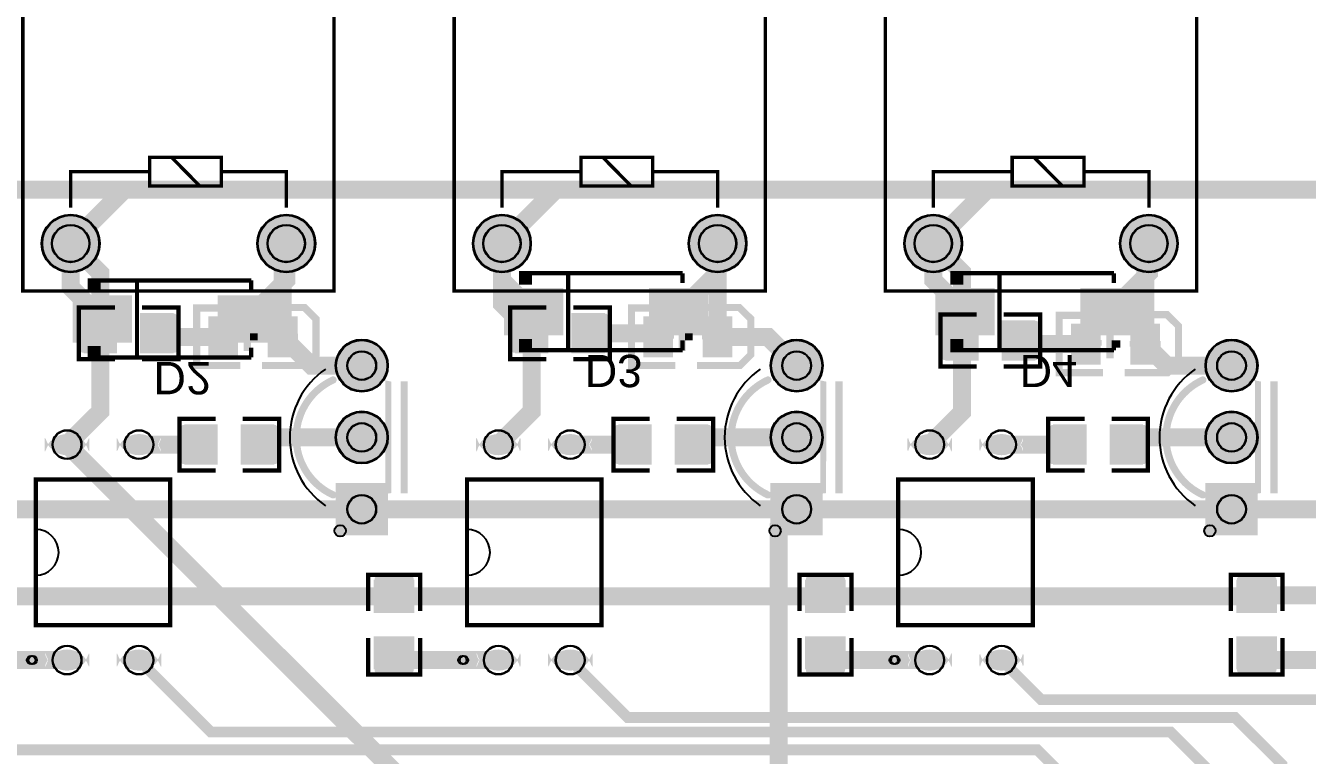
# Model space of a CAD drawing. Extents: x 165 to 5832, y -705 to 3005.
# Drawn here: x 1187 to 2970, y 937 to 1953 of the extents above; entities that cross this region are included whole.
import ezdxf

# ---------------------------------------------------------------- set-up
doc = ezdxf.new("R2010")
doc.units = 9
for name, color, linetype, true_color in [('BottomLayer', 7, 'Continuous', 0x0000ff), ('BottomPasteMaskLayer', 7, 'Continuous', 0x800000), ('BottomSilkLayer', 7, 'Continuous', 0x66cc33), ('BottomSolderMaskLayer', 7, 'Continuous', 0xaa00ff), ('Document', 7, 'Continuous', 0xffffff), ('Multi-Layer', 7, 'Continuous', 0xc0c0c0), ('TopLayer', 7, 'Continuous', 0xff0000), ('TopPasteMaskLayer', 7, 'Continuous', 0x808080), ('TopSilkLayer', 7, 'Continuous', 0xffcc00), ('TopSolderMaskLayer', 7, 'Continuous', 0x800080)]:
    doc.layers.add(name, color=color, linetype=linetype, true_color=true_color)
doc.styles.get("Standard").update_dxf_attribs({"font": 'arial.ttf'})

msp = doc.modelspace()

# ---------------------------------------------------------------- hatches: boundary and pattern name
at = {"layer": 'BottomLayer'}
for points in [[(1253.7, 1513.1), (1253.7, 1576.9), (1334.3, 1576.9), (1334.3, 1513.1)], [(1536.3, 1513.1), (1536.3, 1576.9), (1455.7, 1576.9), (1455.7, 1513.1)], [(1853.7, 1523.1), (1853.7, 1586.9), (1934.3, 1586.9), (1934.3, 1523.1)], [(2136.3, 1523.1), (2136.3, 1586.9), (2055.7, 1586.9), (2055.7, 1523.1)], [(2453.7, 1523.1), (2453.7, 1586.9), (2534.3, 1586.9), (2534.3, 1523.1)], [(2736.3, 1523.1), (2736.3, 1586.9), (2655.7, 1586.9), (2655.7, 1523.1)]]:
    msp.add_hatch(color=256, dxfattribs=at).paths.add_polyline_path(points)
at = {"layer": 'BottomPasteMaskLayer'}
for points in [[(1253.7, 1513.1), (1253.7, 1576.9), (1334.3, 1576.9), (1334.3, 1513.1)], [(1536.3, 1513.1), (1536.3, 1576.9), (1455.7, 1576.9), (1455.7, 1513.1)], [(1853.7, 1523.1), (1853.7, 1586.9), (1934.3, 1586.9), (1934.3, 1523.1)], [(2136.3, 1523.1), (2136.3, 1586.9), (2055.7, 1586.9), (2055.7, 1523.1)], [(2453.7, 1523.1), (2453.7, 1586.9), (2534.3, 1586.9), (2534.3, 1523.1)], [(2736.3, 1523.1), (2736.3, 1586.9), (2655.7, 1586.9), (2655.7, 1523.1)]]:
    msp.add_hatch(color=256, dxfattribs=at).paths.add_polyline_path(points)
at = {"layer": 'BottomSilkLayer'}
for points in [[(1891.7, 1611.7), (1891.7, 1592.9), (1873.7, 1592.9), (1873.7, 1611.7)], [(2491.7, 1611.7), (2491.7, 1592.9), (2473.7, 1592.9), (2473.7, 1611.7)], [(1291.7, 1601.7), (1291.7, 1582.9), (1273.7, 1582.9), (1273.7, 1601.7)], [(1891.7, 1498.3), (1891.7, 1517.1), (1873.7, 1517.1), (1873.7, 1498.3)], [(2491.7, 1498.3), (2491.7, 1517.1), (2473.7, 1517.1), (2473.7, 1498.3)], [(1291.7, 1488.3), (1291.7, 1507.1), (1273.7, 1507.1), (1273.7, 1488.3)]]:
    msp.add_hatch(color=256, dxfattribs=at).paths.add_polyline_path(points)
at = {"layer": 'BottomSolderMaskLayer'}
for points in [[(1209.6, 1650, 1), (1290.4, 1650, 1)], [(1509.6, 1650, 1), (1590.4, 1650, 1)], [(1809.6, 1650, 1), (1890.4, 1650, 1)], [(2109.6, 1650, 1), (2190.4, 1650, 1)], [(2409.6, 1650, 1), (2490.4, 1650, 1)], [(2709.6, 1650, 1), (2790.4, 1650, 1)], [(1852.7, 1522.1), (1852.7, 1587.9), (1935.3, 1587.9), (1935.3, 1522.1)], [(2137.3, 1522.1), (2137.3, 1587.9), (2054.7, 1587.9), (2054.7, 1522.1)], [(2452.7, 1522.1), (2452.7, 1587.9), (2535.3, 1587.9), (2535.3, 1522.1)], [(2737.3, 1522.1), (2737.3, 1587.9), (2654.7, 1587.9), (2654.7, 1522.1)], [(1252.7, 1512.1), (1252.7, 1577.9), (1335.3, 1577.9), (1335.3, 1512.1)], [(1537.3, 1512.1), (1537.3, 1577.9), (1454.7, 1577.9), (1454.7, 1512.1)], [(1618.6, 1480, 1), (1691.4, 1480, 1)], [(2223.6, 1480, 1), (2296.4, 1480, 1)], [(2828.6, 1480, 1), (2901.4, 1480, 1)], [(1618.6, 1380, 1), (1691.4, 1380, 1)], [(2223.6, 1380, 1), (2296.4, 1380, 1)], [(2828.6, 1380, 1), (2901.4, 1380, 1)], [(1276, 1379.6, -0.785398), (1214, 1379.6), (1214, 1360.4, -0.785398), (1276, 1360.4)], [(1376, 1379.6, -0.785398), (1314, 1379.6), (1314, 1360.4, -0.785398), (1376, 1360.4)], [(1876, 1379.6, -0.785398), (1814, 1379.6), (1814, 1360.4, -0.785398), (1876, 1360.4)], [(1976, 1379.6, -0.785398), (1914, 1379.6), (1914, 1360.4, -0.785398), (1976, 1360.4)], [(2476, 1379.6, -0.785398), (2414, 1379.6), (2414, 1360.4, -0.785398), (2476, 1360.4)], [(2576, 1379.6, -0.785398), (2514, 1379.6), (2514, 1360.4, -0.785398), (2576, 1360.4)], [(1618.6, 1316.4), (1691.4, 1316.4), (1691.4, 1243.6), (1618.6, 1243.6)], [(2223.6, 1316.4), (2296.4, 1316.4), (2296.4, 1243.6), (2223.6, 1243.6)], [(2828.6, 1316.4), (2901.4, 1316.4), (2901.4, 1243.6), (2828.6, 1243.6)], [(1276, 1079.6, -0.785398), (1214, 1079.6), (1214, 1060.4, -0.785398), (1276, 1060.4)], [(1376, 1079.6, -0.785398), (1314, 1079.6), (1314, 1060.4, -0.785398), (1376, 1060.4)], [(1876, 1079.6, -0.785398), (1814, 1079.6), (1814, 1060.4, -0.785398), (1876, 1060.4)], [(1976, 1079.6, -0.785398), (1914, 1079.6), (1914, 1060.4, -0.785398), (1976, 1060.4)], [(2476, 1079.6, -0.785398), (2414, 1079.6), (2414, 1060.4, -0.785398), (2476, 1060.4)], [(2576, 1079.6, -0.785398), (2514, 1079.6), (2514, 1060.4, -0.785398), (2576, 1060.4)]]:
    msp.add_hatch(color=256, dxfattribs=at).paths.add_polyline_path(points)
at = {"layer": 'Document'}
for points in [[(1479.3, 1570.3), (1479.3, 1519.7), (1471.7, 1519.7), (1471.7, 1570.3)], [(2079.3, 1580.3), (2079.3, 1529.7), (2071.7, 1529.7), (2071.7, 1580.3)], [(2679.3, 1580.3), (2679.3, 1529.7), (2671.7, 1529.7), (2671.7, 1580.3)], [(1899.3, 1558.8), (1899.3, 1551.2), (1929.7, 1551.2), (1929.7, 1558.8)], [(2090.7, 1558.8), (2090.7, 1551.2), (2060.3, 1551.2), (2060.3, 1558.8)], [(2499.3, 1558.8), (2499.3, 1551.2), (2529.7, 1551.2), (2529.7, 1558.8)], [(2690.7, 1558.8), (2690.7, 1551.2), (2660.3, 1551.2), (2660.3, 1558.8)], [(1299.3, 1548.8), (1299.3, 1541.2), (1329.7, 1541.2), (1329.7, 1548.8)], [(1466.6, 1541.9), (1466.6, 1498.6), (1458.7, 1498.6), (1458.7, 1541.9)], [(1490.7, 1548.8), (1490.7, 1541.2), (1460.3, 1541.2), (1460.3, 1548.8)], [(2071.6, 1541.9), (2071.6, 1498.6), (2063.7, 1498.6), (2063.7, 1541.9)], [(1484.2, 1517.7), (1440.9, 1517.7), (1440.9, 1525.5), (1484.2, 1525.5)], [(1523.1, 1524.3), (1566.4, 1524.3), (1566.4, 1516.4), (1523.1, 1516.4)], [(2089.2, 1517.7), (2045.9, 1517.7), (2045.9, 1525.5), (2089.2, 1525.5)], [(2128.1, 1524.3), (2171.4, 1524.3), (2171.4, 1516.4), (2128.1, 1516.4)], [(2666.6, 1531.9), (2666.6, 1488.6), (2658.7, 1488.6), (2658.7, 1531.9)], [(2684.2, 1507.7), (2640.9, 1507.7), (2640.9, 1515.5), (2684.2, 1515.5)], [(2723.1, 1514.3), (2766.4, 1514.3), (2766.4, 1506.4), (2723.1, 1506.4)], [(1617.1, 1455.5), (1614.8, 1454.3), (1612.5, 1453.1), (1610.2, 1451.9), (1608, 1450.5), (1605.8, 1449.1), (1603.7, 1447.7), (1601.6, 1446.1), (1599.6, 1444.5), (1597.6, 1442.9), (1595.6, 1441.1), (1593.8, 1439.3), (1591.9, 1437.5), (1590.2, 1435.6), (1588.5, 1433.6), (1586.8, 1431.6), (1585.3, 1429.6), (1583.7, 1427.5), (1582.3, 1425.3), (1580.9, 1423.1), (1579.6, 1420.9), (1578.4, 1418.6), (1577.2, 1416.3), (1576.1, 1414), (1575.1, 1411.6), (1574.1, 1409.2), (1573.3, 1406.7), (1572.5, 1404.3), (1571.7, 1401.8), (1571.1, 1399.3), (1570.5, 1396.7), (1570.1, 1394.2), (1569.7, 1391.6), (1569.3, 1389.1), (1569.1, 1386.5), (1568.9, 1383.9), (1568.9, 1381.3), (1568.9, 1378.7), (1568.9, 1376.1), (1569.1, 1373.5), (1569.3, 1370.9), (1569.7, 1368.4), (1570.1, 1365.8), (1570.5, 1363.3), (1571.1, 1360.7), (1571.7, 1358.2), (1572.5, 1355.7), (1573.3, 1353.3), (1574.1, 1350.8), (1575.1, 1348.4), (1576.1, 1346), (1577.2, 1343.7), (1578.4, 1341.4), (1579.6, 1339.1), (1580.9, 1336.9), (1582.3, 1334.7), (1583.7, 1332.5), (1585.3, 1330.4), (1586.8, 1328.4), (1588.5, 1326.4), (1590.2, 1324.4), (1591.9, 1322.5), (1593.8, 1320.7), (1595.6, 1318.9), (1597.6, 1317.1), (1599.6, 1315.5), (1601.6, 1313.9), (1603.7, 1312.3), (1605.8, 1310.9), (1608, 1309.5), (1610.2, 1308.1), (1612.5, 1306.9), (1614.8, 1305.7), (1617.1, 1304.5), (1617.7, 1304.2), (1618.2, 1303.9), (1618.6, 1303.5), (1619.1, 1303), (1619.4, 1302.4), (1619.7, 1301.9), (1619.9, 1301.3), (1620, 1300.7), (1620.1, 1300), (1620, 1299.4), (1619.9, 1298.8), (1619.7, 1298.2), (1619.5, 1297.6), (1619.1, 1297.1), (1618.7, 1296.6), (1618.3, 1296.1), (1617.8, 1295.8), (1617.2, 1295.4), (1616.6, 1295.2), (1616, 1295.1), (1615.4, 1295), (1614.7, 1295), (1614.1, 1295.1), (1613.5, 1295.2), (1612.9, 1295.5), (1610.4, 1296.7), (1608, 1297.9), (1605.6, 1299.3), (1603.2, 1300.7), (1600.9, 1302.1), (1598.6, 1303.7), (1596.4, 1305.3), (1594.2, 1307), (1592.1, 1308.7), (1590, 1310.5), (1587.9, 1312.4), (1586, 1314.3), (1584.1, 1316.3), (1582.2, 1318.3), (1580.4, 1320.4), (1578.7, 1322.5), (1577, 1324.7), (1575.4, 1327), (1573.9, 1329.3), (1572.4, 1331.6), (1571, 1334), (1569.7, 1336.4), (1568.5, 1338.8), (1567.3, 1341.3), (1566.2, 1343.8), (1565.1, 1346.4), (1564.2, 1349), (1563.3, 1351.6), (1562.5, 1354.2), (1561.8, 1356.9), (1561.1, 1359.5), (1560.6, 1362.2), (1560.1, 1364.9), (1559.7, 1367.7), (1559.3, 1370.4), (1559.1, 1373.1), (1558.9, 1375.9), (1558.9, 1378.6), (1558.9, 1381.4), (1558.9, 1384.1), (1559.1, 1386.9), (1559.3, 1389.6), (1559.7, 1392.3), (1560.1, 1395.1), (1560.6, 1397.8), (1561.1, 1400.5), (1561.8, 1403.1), (1562.5, 1405.8), (1563.3, 1408.4), (1564.2, 1411), (1565.1, 1413.6), (1566.2, 1416.2), (1567.3, 1418.7), (1568.5, 1421.2), (1569.7, 1423.6), (1571, 1426), (1572.4, 1428.4), (1573.9, 1430.7), (1575.4, 1433), (1577, 1435.3), (1578.7, 1437.5), (1580.4, 1439.6), (1582.2, 1441.7), (1584.1, 1443.7), (1586, 1445.7), (1587.9, 1447.6), (1590, 1449.5), (1592.1, 1451.3), (1594.2, 1453), (1596.4, 1454.7), (1598.6, 1456.3), (1600.9, 1457.9), (1603.2, 1459.3), (1605.6, 1460.7), (1608, 1462.1), (1610.4, 1463.3), (1612.9, 1464.5), (1613.5, 1464.8), (1614.1, 1464.9), (1614.7, 1465), (1615.4, 1465), (1616, 1464.9), (1616.6, 1464.8), (1617.2, 1464.6), (1617.8, 1464.2), (1618.3, 1463.9), (1618.7, 1463.4), (1619.1, 1462.9), (1619.5, 1462.4), (1619.7, 1461.8), (1619.9, 1461.2), (1620, 1460.6), (1620.1, 1460), (1620, 1459.3), (1619.9, 1458.7), (1619.7, 1458.1), (1619.4, 1457.6), (1619.1, 1457), (1618.6, 1456.5), (1618.2, 1456.1), (1617.7, 1455.8), (1617.1, 1455.5)], [(2222.1, 1455.5), (2219.8, 1454.3), (2217.5, 1453.1), (2215.2, 1451.9), (2213, 1450.5), (2210.8, 1449.1), (2208.7, 1447.7), (2206.6, 1446.1), (2204.6, 1444.5), (2202.6, 1442.9), (2200.6, 1441.1), (2198.8, 1439.3), (2196.9, 1437.5), (2195.2, 1435.6), (2193.5, 1433.6), (2191.8, 1431.6), (2190.3, 1429.6), (2188.7, 1427.5), (2187.3, 1425.3), (2185.9, 1423.1), (2184.6, 1420.9), (2183.4, 1418.6), (2182.2, 1416.3), (2181.1, 1414), (2180.1, 1411.6), (2179.1, 1409.2), (2178.3, 1406.7), (2177.5, 1404.3), (2176.7, 1401.8), (2176.1, 1399.3), (2175.5, 1396.7), (2175.1, 1394.2), (2174.7, 1391.6), (2174.3, 1389.1), (2174.1, 1386.5), (2173.9, 1383.9), (2173.9, 1381.3), (2173.9, 1378.7), (2173.9, 1376.1), (2174.1, 1373.5), (2174.3, 1370.9), (2174.7, 1368.4), (2175.1, 1365.8), (2175.5, 1363.3), (2176.1, 1360.7), (2176.7, 1358.2), (2177.5, 1355.7), (2178.3, 1353.3), (2179.1, 1350.8), (2180.1, 1348.4), (2181.1, 1346), (2182.2, 1343.7), (2183.4, 1341.4), (2184.6, 1339.1), (2185.9, 1336.9), (2187.3, 1334.7), (2188.7, 1332.5), (2190.3, 1330.4), (2191.8, 1328.4), (2193.5, 1326.4), (2195.2, 1324.4), (2196.9, 1322.5), (2198.8, 1320.7), (2200.6, 1318.9), (2202.6, 1317.1), (2204.6, 1315.5), (2206.6, 1313.9), (2208.7, 1312.3), (2210.8, 1310.9), (2213, 1309.5), (2215.2, 1308.1), (2217.5, 1306.9), (2219.8, 1305.7), (2222.1, 1304.5), (2222.7, 1304.2), (2223.2, 1303.9), (2223.6, 1303.5), (2224.1, 1303), (2224.4, 1302.4), (2224.7, 1301.9), (2224.9, 1301.3), (2225, 1300.7), (2225.1, 1300), (2225, 1299.4), (2224.9, 1298.8), (2224.7, 1298.2), (2224.5, 1297.6), (2224.1, 1297.1), (2223.7, 1296.6), (2223.3, 1296.1), (2222.8, 1295.8), (2222.2, 1295.4), (2221.6, 1295.2), (2221, 1295.1), (2220.4, 1295), (2219.7, 1295), (2219.1, 1295.1), (2218.5, 1295.2), (2217.9, 1295.5), (2215.4, 1296.7), (2213, 1297.9), (2210.6, 1299.3), (2208.2, 1300.7), (2205.9, 1302.1), (2203.6, 1303.7), (2201.4, 1305.3), (2199.2, 1307), (2197.1, 1308.7), (2195, 1310.5), (2192.9, 1312.4), (2191, 1314.3), (2189.1, 1316.3), (2187.2, 1318.3), (2185.4, 1320.4), (2183.7, 1322.5), (2182, 1324.7), (2180.4, 1327), (2178.9, 1329.3), (2177.4, 1331.6), (2176, 1334), (2174.7, 1336.4), (2173.5, 1338.8), (2172.3, 1341.3), (2171.2, 1343.8), (2170.1, 1346.4), (2169.2, 1349), (2168.3, 1351.6), (2167.5, 1354.2), (2166.8, 1356.9), (2166.1, 1359.5), (2165.6, 1362.2), (2165.1, 1364.9), (2164.7, 1367.7), (2164.3, 1370.4), (2164.1, 1373.1), (2163.9, 1375.9), (2163.9, 1378.6), (2163.9, 1381.4), (2163.9, 1384.1), (2164.1, 1386.9), (2164.3, 1389.6), (2164.7, 1392.3), (2165.1, 1395.1), (2165.6, 1397.8), (2166.1, 1400.5), (2166.8, 1403.1), (2167.5, 1405.8), (2168.3, 1408.4), (2169.2, 1411), (2170.1, 1413.6), (2171.2, 1416.2), (2172.3, 1418.7), (2173.5, 1421.2), (2174.7, 1423.6), (2176, 1426), (2177.4, 1428.4), (2178.9, 1430.7), (2180.4, 1433), (2182, 1435.3), (2183.7, 1437.5), (2185.4, 1439.6), (2187.2, 1441.7), (2189.1, 1443.7), (2191, 1445.7), (2192.9, 1447.6), (2195, 1449.5), (2197.1, 1451.3), (2199.2, 1453), (2201.4, 1454.7), (2203.6, 1456.3), (2205.9, 1457.9), (2208.2, 1459.3), (2210.6, 1460.7), (2213, 1462.1), (2215.4, 1463.3), (2217.9, 1464.5), (2218.5, 1464.8), (2219.1, 1464.9), (2219.7, 1465), (2220.4, 1465), (2221, 1464.9), (2221.6, 1464.8), (2222.2, 1464.6), (2222.8, 1464.2), (2223.3, 1463.9), (2223.7, 1463.4), (2224.1, 1462.9), (2224.5, 1462.4), (2224.7, 1461.8), (2224.9, 1461.2), (2225, 1460.6), (2225.1, 1460), (2225, 1459.3), (2224.9, 1458.7), (2224.7, 1458.1), (2224.4, 1457.6), (2224.1, 1457), (2223.6, 1456.5), (2223.2, 1456.1), (2222.7, 1455.8), (2222.1, 1455.5)], [(2827.1, 1455.5), (2824.8, 1454.3), (2822.5, 1453.1), (2820.2, 1451.9), (2818, 1450.5), (2815.8, 1449.1), (2813.7, 1447.7), (2811.6, 1446.1), (2809.6, 1444.5), (2807.6, 1442.9), (2805.6, 1441.1), (2803.8, 1439.3), (2801.9, 1437.5), (2800.2, 1435.6), (2798.5, 1433.6), (2796.8, 1431.6), (2795.3, 1429.6), (2793.7, 1427.5), (2792.3, 1425.3), (2790.9, 1423.1), (2789.6, 1420.9), (2788.4, 1418.6), (2787.2, 1416.3), (2786.1, 1414), (2785.1, 1411.6), (2784.1, 1409.2), (2783.3, 1406.7), (2782.5, 1404.3), (2781.7, 1401.8), (2781.1, 1399.3), (2780.5, 1396.7), (2780.1, 1394.2), (2779.7, 1391.6), (2779.3, 1389.1), (2779.1, 1386.5), (2778.9, 1383.9), (2778.9, 1381.3), (2778.9, 1378.7), (2778.9, 1376.1), (2779.1, 1373.5), (2779.3, 1370.9), (2779.7, 1368.4), (2780.1, 1365.8), (2780.5, 1363.3), (2781.1, 1360.7), (2781.7, 1358.2), (2782.5, 1355.7), (2783.3, 1353.3), (2784.1, 1350.8), (2785.1, 1348.4), (2786.1, 1346), (2787.2, 1343.7), (2788.4, 1341.4), (2789.6, 1339.1), (2790.9, 1336.9), (2792.3, 1334.7), (2793.7, 1332.5), (2795.3, 1330.4), (2796.8, 1328.4), (2798.5, 1326.4), (2800.2, 1324.4), (2801.9, 1322.5), (2803.8, 1320.7), (2805.6, 1318.9), (2807.6, 1317.1), (2809.6, 1315.5), (2811.6, 1313.9), (2813.7, 1312.3), (2815.8, 1310.9), (2818, 1309.5), (2820.2, 1308.1), (2822.5, 1306.9), (2824.8, 1305.7), (2827.1, 1304.5), (2827.7, 1304.2), (2828.2, 1303.9), (2828.6, 1303.5), (2829.1, 1303), (2829.4, 1302.4), (2829.7, 1301.9), (2829.9, 1301.3), (2830, 1300.7), (2830.1, 1300), (2830, 1299.4), (2829.9, 1298.8), (2829.7, 1298.2), (2829.5, 1297.6), (2829.1, 1297.1), (2828.7, 1296.6), (2828.3, 1296.1), (2827.8, 1295.8), (2827.2, 1295.4), (2826.6, 1295.2), (2826, 1295.1), (2825.4, 1295), (2824.7, 1295), (2824.1, 1295.1), (2823.5, 1295.2), (2822.9, 1295.5), (2820.4, 1296.7), (2818, 1297.9), (2815.6, 1299.3), (2813.2, 1300.7), (2810.9, 1302.1), (2808.6, 1303.7), (2806.4, 1305.3), (2804.2, 1307), (2802.1, 1308.7), (2800, 1310.5), (2797.9, 1312.4), (2796, 1314.3), (2794.1, 1316.3), (2792.2, 1318.3), (2790.4, 1320.4), (2788.7, 1322.5), (2787, 1324.7), (2785.4, 1327), (2783.9, 1329.3), (2782.4, 1331.6), (2781, 1334), (2779.7, 1336.4), (2778.5, 1338.8), (2777.3, 1341.3), (2776.2, 1343.8), (2775.1, 1346.4), (2774.2, 1349), (2773.3, 1351.6), (2772.5, 1354.2), (2771.8, 1356.9), (2771.1, 1359.5), (2770.6, 1362.2), (2770.1, 1364.9), (2769.7, 1367.7), (2769.3, 1370.4), (2769.1, 1373.1), (2768.9, 1375.9), (2768.9, 1378.6), (2768.9, 1381.4), (2768.9, 1384.1), (2769.1, 1386.9), (2769.3, 1389.6), (2769.7, 1392.3), (2770.1, 1395.1), (2770.6, 1397.8), (2771.1, 1400.5), (2771.8, 1403.1), (2772.5, 1405.8), (2773.3, 1408.4), (2774.2, 1411), (2775.1, 1413.6), (2776.2, 1416.2), (2777.3, 1418.7), (2778.5, 1421.2), (2779.7, 1423.6), (2781, 1426), (2782.4, 1428.4), (2783.9, 1430.7), (2785.4, 1433), (2787, 1435.3), (2788.7, 1437.5), (2790.4, 1439.6), (2792.2, 1441.7), (2794.1, 1443.7), (2796, 1445.7), (2797.9, 1447.6), (2800, 1449.5), (2802.1, 1451.3), (2804.2, 1453), (2806.4, 1454.7), (2808.6, 1456.3), (2810.9, 1457.9), (2813.2, 1459.3), (2815.6, 1460.7), (2818, 1462.1), (2820.4, 1463.3), (2822.9, 1464.5), (2823.5, 1464.8), (2824.1, 1464.9), (2824.7, 1465), (2825.4, 1465), (2826, 1464.9), (2826.6, 1464.8), (2827.2, 1464.6), (2827.8, 1464.2), (2828.3, 1463.9), (2828.7, 1463.4), (2829.1, 1462.9), (2829.5, 1462.4), (2829.7, 1461.8), (2829.9, 1461.2), (2830, 1460.6), (2830.1, 1460), (2830, 1459.3), (2829.9, 1458.7), (2829.7, 1458.1), (2829.4, 1457.6), (2829.1, 1457), (2828.6, 1456.5), (2828.2, 1456.1), (2827.7, 1455.8), (2827.1, 1455.5)], [(1687.8, 1301.4), (1687.8, 1459.5), (1696.2, 1457.7), (1696, 1302.5)], [(2292.8, 1301.4), (2292.8, 1459.5), (2301.2, 1457.7), (2301, 1302.5)], [(2897.8, 1301.4), (2897.8, 1459.5), (2906.2, 1457.7), (2906, 1302.5)]]:
    msp.add_hatch(color=256, dxfattribs=at).paths.add_polyline_path(points)
at = {"layer": 'Multi-Layer'}
for points in [[(1210.6, 1650, 1), (1289.4, 1650, 1)], [(1510.6, 1650, 1), (1589.4, 1650, 1)], [(1810.6, 1650, 1), (1889.4, 1650, 1)], [(2110.6, 1650, 1), (2189.4, 1650, 1)], [(2410.6, 1650, 1), (2489.4, 1650, 1)], [(2710.6, 1650, 1), (2789.4, 1650, 1)], [(1619.6, 1480, 1), (1690.4, 1480, 1)], [(2224.6, 1480, 1), (2295.4, 1480, 1)], [(2829.6, 1480, 1), (2900.4, 1480, 1)], [(1619.6, 1380, 1), (1690.4, 1380, 1)], [(2224.6, 1380, 1), (2295.4, 1380, 1)], [(2829.6, 1380, 1), (2900.4, 1380, 1)], [(1275, 1379.4, -0.785398), (1215, 1379.4), (1215, 1360.6, -0.785398), (1275, 1360.6)], [(1375, 1379.4, -0.785398), (1315, 1379.4), (1315, 1360.6, -0.785398), (1375, 1360.6)], [(1875, 1379.4, -0.785398), (1815, 1379.4), (1815, 1360.6, -0.785398), (1875, 1360.6)], [(1975, 1379.4, -0.785398), (1915, 1379.4), (1915, 1360.6, -0.785398), (1975, 1360.6)], [(2475, 1379.4, -0.785398), (2415, 1379.4), (2415, 1360.6, -0.785398), (2475, 1360.6)], [(2575, 1379.4, -0.785398), (2515, 1379.4), (2515, 1360.6, -0.785398), (2575, 1360.6)], [(1619.6, 1315.4), (1690.4, 1315.4), (1690.4, 1244.6), (1619.6, 1244.6)], [(2224.6, 1315.4), (2295.4, 1315.4), (2295.4, 1244.6), (2224.6, 1244.6)], [(2829.6, 1315.4), (2900.4, 1315.4), (2900.4, 1244.6), (2829.6, 1244.6)], [(1275, 1079.4, -0.785398), (1215, 1079.4), (1215, 1060.6, -0.785398), (1275, 1060.6)], [(1375, 1079.4, -0.785398), (1315, 1079.4), (1315, 1060.6, -0.785398), (1375, 1060.6)], [(1875, 1079.4, -0.785398), (1815, 1079.4), (1815, 1060.6, -0.785398), (1875, 1060.6)], [(1975, 1079.4, -0.785398), (1915, 1079.4), (1915, 1060.6, -0.785398), (1975, 1060.6)], [(2475, 1079.4, -0.785398), (2415, 1079.4), (2415, 1060.6, -0.785398), (2475, 1060.6)], [(2575, 1079.4, -0.785398), (2515, 1079.4), (2515, 1060.6, -0.785398), (2575, 1060.6)]]:
    msp.add_hatch(color=256, dxfattribs=at).paths.add_polyline_path(points)
at = {"layer": 'TopLayer'}
for points in [[(1313.6, 1497.9), (1313.6, 1552.1), (1269, 1552.1), (1269, 1497.9)], [(1347.7, 1497.9), (1347.7, 1552.1), (1392.3, 1552.1), (1392.3, 1497.9)], [(1913.6, 1497.9), (1913.6, 1552.1), (1869, 1552.1), (1869, 1497.9)], [(1947.7, 1497.9), (1947.7, 1552.1), (1992.3, 1552.1), (1992.3, 1497.9)], [(1442.6, 1547.6), (1482, 1547.6), (1482, 1492.4), (1442.6, 1492.4)], [(1525.3, 1547.6), (1564.7, 1547.6), (1564.7, 1492.4), (1525.3, 1492.4)], [(2047.6, 1547.6), (2087, 1547.6), (2087, 1492.4), (2047.6, 1492.4)], [(2130.3, 1547.6), (2169.7, 1547.6), (2169.7, 1492.4), (2130.3, 1492.4)], [(2512.3, 1487.9), (2512.3, 1542.1), (2467.7, 1542.1), (2467.7, 1487.9)], [(2546.4, 1487.9), (2546.4, 1542.1), (2591, 1542.1), (2591, 1487.9)], [(2642.6, 1537.6), (2682, 1537.6), (2682, 1482.4), (2642.6, 1482.4)], [(2725.3, 1537.6), (2764.7, 1537.6), (2764.7, 1482.4), (2725.3, 1482.4)], [(1453.6, 1342.9), (1453.6, 1397.1), (1409, 1397.1), (1409, 1342.9)], [(1487.7, 1342.9), (1487.7, 1397.1), (1532.3, 1397.1), (1532.3, 1342.9)], [(2057.3, 1342.9), (2057.3, 1397.1), (2012.7, 1397.1), (2012.7, 1342.9)], [(2091.4, 1342.9), (2091.4, 1397.1), (2136, 1397.1), (2136, 1342.9)], [(2662.3, 1342.9), (2662.3, 1397.1), (2617.7, 1397.1), (2617.7, 1342.9)], [(2696.4, 1342.9), (2696.4, 1397.1), (2741, 1397.1), (2741, 1342.9)], [(1727.1, 1136.4), (1672.9, 1136.4), (1672.9, 1181), (1727.1, 1181)], [(2327.1, 1136.4), (2272.9, 1136.4), (2272.9, 1181), (2327.1, 1181)], [(2927.1, 1136.4), (2872.9, 1136.4), (2872.9, 1181), (2927.1, 1181)], [(1727.1, 1102.3), (1672.9, 1102.3), (1672.9, 1057.7), (1727.1, 1057.7)], [(2327.1, 1102.3), (2272.9, 1102.3), (2272.9, 1057.7), (2327.1, 1057.7)], [(2927.1, 1102.3), (2872.9, 1102.3), (2872.9, 1057.7), (2927.1, 1057.7)]]:
    msp.add_hatch(color=256, dxfattribs=at).paths.add_polyline_path(points)
at = {"layer": 'TopPasteMaskLayer'}
for points in [[(1263.7, 1499.8), (1263.7, 1550.2), (1265.7, 1552.2), (1310.9, 1552.2), (1312.9, 1550.2), (1313.1, 1534.1), (1295.4, 1534.1), (1295.4, 1516.3), (1312.7, 1516.3), (1312.9, 1499.8), (1310.9, 1497.8), (1265.7, 1497.8)], [(1348.3, 1499.8), (1348.3, 1516.3), (1365.9, 1516.3), (1365.9, 1534.1), (1348.5, 1534.1), (1348.3, 1550.2), (1350.3, 1552.2), (1395.6, 1552.2), (1397.6, 1550.2), (1397.6, 1499.8), (1395.6, 1497.8), (1350.3, 1497.8)], [(1863.7, 1499.8), (1863.7, 1550.2), (1865.7, 1552.2), (1910.9, 1552.2), (1912.9, 1550.2), (1913.1, 1534.1), (1895.4, 1534.1), (1895.4, 1516.3), (1912.7, 1516.3), (1912.9, 1499.8), (1910.9, 1497.8), (1865.7, 1497.8)], [(1948.3, 1499.8), (1948.3, 1516.3), (1965.9, 1516.3), (1965.9, 1534.1), (1948.5, 1534.1), (1948.3, 1550.2), (1950.3, 1552.2), (1995.6, 1552.2), (1997.6, 1550.2), (1997.6, 1499.8), (1995.6, 1497.8), (1950.3, 1497.8)], [(1442.6, 1547.6), (1482, 1547.6), (1482, 1492.4), (1442.6, 1492.4)], [(1525.3, 1547.6), (1564.7, 1547.6), (1564.7, 1492.4), (1525.3, 1492.4)], [(2047.6, 1547.6), (2087, 1547.6), (2087, 1492.4), (2047.6, 1492.4)], [(2130.3, 1547.6), (2169.7, 1547.6), (2169.7, 1492.4), (2130.3, 1492.4)], [(2462.4, 1489.8), (2462.4, 1540.2), (2464.4, 1542.2), (2509.7, 1542.2), (2511.7, 1540.2), (2511.9, 1524.1), (2494.1, 1524.1), (2494.1, 1506.3), (2511.5, 1506.3), (2511.7, 1489.8), (2509.7, 1487.8), (2464.4, 1487.8)], [(2547.1, 1489.8), (2547.1, 1506.3), (2564.6, 1506.3), (2564.6, 1524.1), (2547.3, 1524.1), (2547.1, 1540.2), (2549.1, 1542.2), (2594.3, 1542.2), (2596.3, 1540.2), (2596.3, 1489.8), (2594.3, 1487.8), (2549.1, 1487.8)], [(2642.6, 1537.6), (2682, 1537.6), (2682, 1482.4), (2642.6, 1482.4)], [(2725.3, 1537.6), (2764.7, 1537.6), (2764.7, 1482.4), (2725.3, 1482.4)], [(1403.7, 1344.8), (1403.7, 1395.2), (1405.7, 1397.2), (1450.9, 1397.2), (1452.9, 1395.2), (1453.1, 1379.1), (1435.4, 1379.1), (1435.4, 1361.3), (1452.7, 1361.3), (1452.9, 1344.8), (1450.9, 1342.8), (1405.7, 1342.8)], [(1488.3, 1344.8), (1488.3, 1361.3), (1505.9, 1361.3), (1505.9, 1379.1), (1488.5, 1379.1), (1488.3, 1395.2), (1490.3, 1397.2), (1535.6, 1397.2), (1537.6, 1395.2), (1537.6, 1344.8), (1535.6, 1342.8), (1490.3, 1342.8)], [(2007.4, 1344.8), (2007.4, 1395.2), (2009.4, 1397.2), (2054.7, 1397.2), (2056.7, 1395.2), (2056.9, 1379.1), (2039.1, 1379.1), (2039.1, 1361.3), (2056.5, 1361.3), (2056.7, 1344.8), (2054.7, 1342.8), (2009.4, 1342.8)], [(2092.1, 1344.8), (2092.1, 1361.3), (2109.6, 1361.3), (2109.6, 1379.1), (2092.3, 1379.1), (2092.1, 1395.2), (2094.1, 1397.2), (2139.3, 1397.2), (2141.3, 1395.2), (2141.3, 1344.8), (2139.3, 1342.8), (2094.1, 1342.8)], [(2612.4, 1344.8), (2612.4, 1395.2), (2614.4, 1397.2), (2659.7, 1397.2), (2661.7, 1395.2), (2661.9, 1379.1), (2644.1, 1379.1), (2644.1, 1361.3), (2661.5, 1361.3), (2661.7, 1344.8), (2659.7, 1342.8), (2614.4, 1342.8)], [(2697.1, 1344.8), (2697.1, 1361.3), (2714.6, 1361.3), (2714.6, 1379.1), (2697.3, 1379.1), (2697.1, 1395.2), (2699.1, 1397.2), (2744.3, 1397.2), (2746.3, 1395.2), (2746.3, 1344.8), (2744.3, 1342.8), (2699.1, 1342.8)], [(1725.2, 1137.1), (1708.7, 1137.1), (1708.7, 1154.6), (1690.9, 1154.6), (1690.9, 1137.3), (1674.8, 1137.1), (1672.8, 1139.1), (1672.8, 1184.3), (1674.8, 1186.3), (1725.2, 1186.3), (1727.2, 1184.3), (1727.2, 1139.1)], [(2325.2, 1137.1), (2308.7, 1137.1), (2308.7, 1154.6), (2290.9, 1154.6), (2290.9, 1137.3), (2274.8, 1137.1), (2272.8, 1139.1), (2272.8, 1184.3), (2274.8, 1186.3), (2325.2, 1186.3), (2327.2, 1184.3), (2327.2, 1139.1)], [(2925.2, 1137.1), (2908.7, 1137.1), (2908.7, 1154.6), (2890.9, 1154.6), (2890.9, 1137.3), (2874.8, 1137.1), (2872.8, 1139.1), (2872.8, 1184.3), (2874.8, 1186.3), (2925.2, 1186.3), (2927.2, 1184.3), (2927.2, 1139.1)], [(1725.2, 1052.4), (1674.8, 1052.4), (1672.8, 1054.4), (1672.8, 1099.7), (1674.8, 1101.7), (1690.9, 1101.9), (1690.9, 1084.1), (1708.7, 1084.1), (1708.7, 1101.5), (1725.2, 1101.7), (1727.2, 1099.7), (1727.2, 1054.4)], [(2325.2, 1052.4), (2274.8, 1052.4), (2272.8, 1054.4), (2272.8, 1099.7), (2274.8, 1101.7), (2290.9, 1101.9), (2290.9, 1084.1), (2308.7, 1084.1), (2308.7, 1101.5), (2325.2, 1101.7), (2327.2, 1099.7), (2327.2, 1054.4)], [(2925.2, 1052.4), (2874.8, 1052.4), (2872.8, 1054.4), (2872.8, 1099.7), (2874.8, 1101.7), (2890.9, 1101.9), (2890.9, 1084.1), (2908.7, 1084.1), (2908.7, 1101.5), (2925.2, 1101.7), (2927.2, 1099.7), (2927.2, 1054.4)]]:
    msp.add_hatch(color=256, dxfattribs=at).paths.add_polyline_path(points)
at = {"layer": 'TopSolderMaskLayer'}
for points in [[(1209.6, 1650, 1), (1290.4, 1650, 1)], [(1509.6, 1650, 1), (1590.4, 1650, 1)], [(1809.6, 1650, 1), (1890.4, 1650, 1)], [(2109.6, 1650, 1), (2190.4, 1650, 1)], [(2409.6, 1650, 1), (2490.4, 1650, 1)], [(2709.6, 1650, 1), (2790.4, 1650, 1)], [(1314.6, 1496.9), (1314.6, 1553.1), (1268, 1553.1), (1268, 1496.9)], [(1346.7, 1496.9), (1346.7, 1553.1), (1393.3, 1553.1), (1393.3, 1496.9)], [(1914.6, 1496.9), (1914.6, 1553.1), (1868, 1553.1), (1868, 1496.9)], [(1946.7, 1496.9), (1946.7, 1553.1), (1993.3, 1553.1), (1993.3, 1496.9)], [(1441.6, 1548.5), (1483, 1548.5), (1483, 1491.5), (1441.6, 1491.5)], [(1524.3, 1548.5), (1565.7, 1548.5), (1565.7, 1491.5), (1524.3, 1491.5)], [(2046.6, 1548.5), (2088, 1548.5), (2088, 1491.5), (2046.6, 1491.5)], [(2129.3, 1548.5), (2170.7, 1548.5), (2170.7, 1491.5), (2129.3, 1491.5)], [(2513.3, 1486.9), (2513.3, 1543.1), (2466.7, 1543.1), (2466.7, 1486.9)], [(2545.4, 1486.9), (2545.4, 1543.1), (2592, 1543.1), (2592, 1486.9)], [(2641.6, 1538.5), (2683, 1538.5), (2683, 1481.5), (2641.6, 1481.5)], [(2724.3, 1538.5), (2765.7, 1538.5), (2765.7, 1481.5), (2724.3, 1481.5)], [(1618.6, 1480, 1), (1691.4, 1480, 1)], [(2223.6, 1480, 1), (2296.4, 1480, 1)], [(2828.6, 1480, 1), (2901.4, 1480, 1)], [(1618.6, 1380, 1), (1691.4, 1380, 1)], [(2223.6, 1380, 1), (2296.4, 1380, 1)], [(2828.6, 1380, 1), (2901.4, 1380, 1)], [(1454.6, 1341.9), (1454.6, 1398.1), (1408, 1398.1), (1408, 1341.9)], [(1486.7, 1341.9), (1486.7, 1398.1), (1533.3, 1398.1), (1533.3, 1341.9)], [(2058.3, 1341.9), (2058.3, 1398.1), (2011.7, 1398.1), (2011.7, 1341.9)], [(2090.4, 1341.9), (2090.4, 1398.1), (2137, 1398.1), (2137, 1341.9)], [(2663.3, 1341.9), (2663.3, 1398.1), (2616.7, 1398.1), (2616.7, 1341.9)], [(2695.4, 1341.9), (2695.4, 1398.1), (2742, 1398.1), (2742, 1341.9)], [(1276, 1379.6, -0.785398), (1214, 1379.6), (1214, 1360.4, -0.785398), (1276, 1360.4)], [(1376, 1379.6, -0.785398), (1314, 1379.6), (1314, 1360.4, -0.785398), (1376, 1360.4)], [(1876, 1379.6, -0.785398), (1814, 1379.6), (1814, 1360.4, -0.785398), (1876, 1360.4)], [(1976, 1379.6, -0.785398), (1914, 1379.6), (1914, 1360.4, -0.785398), (1976, 1360.4)], [(2476, 1379.6, -0.785398), (2414, 1379.6), (2414, 1360.4, -0.785398), (2476, 1360.4)], [(2576, 1379.6, -0.785398), (2514, 1379.6), (2514, 1360.4, -0.785398), (2576, 1360.4)], [(1618.6, 1316.4), (1691.4, 1316.4), (1691.4, 1243.6), (1618.6, 1243.6)], [(2223.6, 1316.4), (2296.4, 1316.4), (2296.4, 1243.6), (2223.6, 1243.6)], [(2828.6, 1316.4), (2901.4, 1316.4), (2901.4, 1243.6), (2828.6, 1243.6)], [(1728.3, 1135.6), (1671.7, 1135.6), (1671.7, 1181.9), (1728.3, 1181.9)], [(2328.3, 1135.6), (2271.7, 1135.6), (2271.7, 1181.9), (2328.3, 1181.9)], [(2928.3, 1135.6), (2871.7, 1135.6), (2871.7, 1181.9), (2928.3, 1181.9)], [(1728.3, 1103.1), (1671.7, 1103.1), (1671.7, 1056.9), (1728.3, 1056.9)], [(2328.3, 1103.1), (2271.7, 1103.1), (2271.7, 1056.9), (2328.3, 1056.9)], [(2928.3, 1103.1), (2871.7, 1103.1), (2871.7, 1056.9), (2928.3, 1056.9)], [(1276, 1079.6, -0.785398), (1214, 1079.6), (1214, 1060.4, -0.785398), (1276, 1060.4)], [(1376, 1079.6, -0.785398), (1314, 1079.6), (1314, 1060.4, -0.785398), (1376, 1060.4)], [(1876, 1079.6, -0.785398), (1814, 1079.6), (1814, 1060.4, -0.785398), (1876, 1060.4)], [(1976, 1079.6, -0.785398), (1914, 1079.6), (1914, 1060.4, -0.785398), (1976, 1060.4)], [(2476, 1079.6, -0.785398), (2414, 1079.6), (2414, 1060.4, -0.785398), (2476, 1060.4)], [(2576, 1079.6, -0.785398), (2514, 1079.6), (2514, 1060.4, -0.785398), (2576, 1060.4)]]:
    msp.add_hatch(color=256, dxfattribs=at).paths.add_polyline_path(points)

# ---------------------------------------------------------------- linework, layer by layer
at = {"layer": 'BottomLayer', "const_width": 25}
for points in [[(1294, 1545), (1250, 1589), (1250, 1650)], [(1496, 1545), (1550, 1599), (1550, 1650)], [(1894, 1555), (1850, 1599), (1850, 1650)], [(2096, 1555), (2150, 1609), (2150, 1650)], [(2494, 1555), (2450, 1599), (2450, 1650)], [(2696, 1555), (2750, 1609), (2750, 1650)], [(1245, 1370), (1795, 820), (2035, 820)], [(2260, 1280), (2235, 1255), (2235, 820)]]:
    msp.add_lwpolyline(points, dxfattribs=at)
at = {"layer": 'BottomSilkLayer', "const_width": 6}
for points in [[(1888.7, 1608.7), (2101.3, 1608.7)], [(1942.3, 1501.3), (1942.3, 1608.7)], [(2101.3, 1608.7), (2101.3, 1594.9)], [(2488.7, 1608.7), (2701.3, 1608.7)], [(2542.3, 1501.3), (2542.3, 1608.7)], [(2701.3, 1608.7), (2701.3, 1594.9)], [(1288.7, 1598.7), (1501.3, 1598.7)], [(1342.3, 1491.3), (1342.3, 1598.7)], [(1501.3, 1598.7), (1501.3, 1584.9)], [(2101.3, 1501.3), (2101.3, 1515.1)], [(2701.3, 1501.3), (2701.3, 1515.1)], [(1501.3, 1491.3), (1501.3, 1505.1)], [(1888.7, 1501.3), (2101.3, 1501.3)], [(2488.7, 1501.3), (2701.3, 1501.3)], [(1288.7, 1491.3), (1501.3, 1491.3)]]:
    msp.add_lwpolyline(points, dxfattribs=at)
at = {"layer": 'BottomSolderMaskLayer'}
for centre, radius in [((1250, 1650), 40.4), ((1250, 1650), 26.2), ((1550, 1650), 40.4), ((1550, 1650), 26.2), ((1850, 1650), 40.4), ((1850, 1650), 26.2), ((2150, 1650), 40.4), ((2150, 1650), 26.2), ((2450, 1650), 40.4), ((2450, 1650), 26.2), ((2750, 1650), 40.4), ((2750, 1650), 26.2), ((1655, 1480), 36.4), ((2260, 1480), 36.4), ((2865, 1480), 36.4), ((1655, 1480), 20.2), ((2260, 1480), 20.2), ((2865, 1480), 20.2), ((1655, 1380), 36.4), ((2260, 1380), 36.4), ((2865, 1380), 36.4), ((1655, 1380), 20.2), ((2260, 1380), 20.2), ((2865, 1380), 20.2), ((1245, 1370), 20.3), ((1345, 1370), 20.3), ((1845, 1370), 20.3), ((1945, 1370), 20.3), ((2445, 1370), 20.3), ((2545, 1370), 20.3), ((1655, 1280), 20.2), ((2260, 1280), 20.2), ((2865, 1280), 20.2), ((1245, 1070), 20.3), ((1345, 1070), 20.3), ((1845, 1070), 20.3), ((1945, 1070), 20.3), ((2445, 1070), 20.3), ((2545, 1070), 20.3)]:
    msp.add_circle(centre, radius, dxfattribs=at)
at = {"layer": 'Document'}
for centre, radius in [((1625, 1250), 7.87), ((2230, 1250), 7.87), ((2835, 1250), 7.87), ((1195, 1070), 5.91), ((1795, 1070), 5.91), ((2395, 1070), 5.91)]:
    msp.add_circle(centre, radius, dxfattribs=at)
at = {"layer": 'Multi-Layer'}
for centre, radius in [((1250, 1650), 39.4), ((1550, 1650), 39.4), ((1850, 1650), 39.4), ((2150, 1650), 39.4), ((2450, 1650), 39.4), ((2750, 1650), 39.4), ((1250, 1650), 25.6), ((1550, 1650), 25.6), ((1850, 1650), 25.6), ((2150, 1650), 25.6), ((2450, 1650), 25.6), ((2750, 1650), 25.6), ((1655, 1480), 35.4), ((1655, 1480), 19.7), ((2260, 1480), 35.4), ((2260, 1480), 19.7), ((2865, 1480), 35.4), ((2865, 1480), 19.7), ((1655, 1380), 35.4), ((2260, 1380), 35.4), ((2865, 1380), 35.4), ((1655, 1380), 19.7), ((2260, 1380), 19.7), ((2865, 1380), 19.7), ((1245, 1370), 19.7), ((1345, 1370), 19.7), ((1845, 1370), 19.7), ((1945, 1370), 19.7), ((2445, 1370), 19.7), ((2545, 1370), 19.7), ((1655, 1280), 19.7), ((2260, 1280), 19.7), ((2865, 1280), 19.7), ((1245, 1070), 19.7), ((1345, 1070), 19.7), ((1845, 1070), 19.7), ((1945, 1070), 19.7), ((2445, 1070), 19.7), ((2545, 1070), 19.7)]:
    msp.add_circle(centre, radius, dxfattribs=at)
at = {"layer": 'TopLayer'}
for points, const_width in [([(650, 1650), (725, 1725), (1325, 1725)], 25), ([(1250, 1650), (1325, 1725), (1925, 1725)], 25), ([(1850, 1650), (1925, 1725), (2525, 1725)], 25), ([(2450, 1650), (2525, 1725), (3125, 1725)], 25), ([(1250, 1650), (1291.3, 1608.7), (1291.3, 1525)], 25), ([(1550, 1650), (1545, 1645), (1545, 1520)], 25), ([(1891.3, 1525), (1850, 1566.3), (1850, 1650)], 25), ([(2150, 1650), (2150, 1520)], 25), ([(2450, 1650), (2490, 1610), (2490, 1515)], 25), ([(2750, 1650), (2745, 1645), (2745, 1510)], 25), ([(1245, 1370), (1291.3, 1416.3), (1291.3, 1525)], 25), ([(1370, 1525), (1375, 1520), (1462.3, 1520)], 25), ([(1845, 1370), (1891.3, 1416.3), (1891.3, 1525)], 25), ([(2067.3, 1520), (2062.3, 1525), (1970, 1525)], 25), ([(1545, 1520), (1585, 1480), (1655, 1480)], 25), ([(2260, 1480), (2220, 1520), (2150, 1520)], 25), ([(2445, 1370), (2490, 1415), (2490, 1515)], 25), ([(2568.7, 1515), (2573.7, 1510), (2662.3, 1510)], 25), ([(2745, 1510), (2775, 1480), (2865, 1480)], 25), ([(1510, 1370), (1520, 1380), (1655, 1380)], 25), ([(2113.7, 1370), (2123.7, 1380), (2260, 1380)], 25), ([(2718.7, 1370), (2728.7, 1380), (2865, 1380)], 25), ([(1431.3, 1370), (1345, 1370)], 25), ([(1945, 1370), (2035, 1370)], 25), ([(2640, 1370), (2545, 1370)], 25), ([(1060, 1280), (1655, 1280)], 25), ([(2260, 1280), (1655, 1280)], 25), ([(2865, 1280), (2260, 1280)], 25), ([(3465, 1280), (2865, 1280)], 25), ([(1700, 1158.7), (1100, 1158.7)], 25), ([(1700, 1158.7), (2300, 1158.7)], 25), ([(2300, 1158.7), (2900, 1158.7)], 25), ([(2900, 1158.7), (2901.3, 1160), (3545, 1160)], 25), ([(1100, 1080), (1110, 1070), (1245, 1070)], 25), ([(1700, 1080), (1710, 1070), (1845, 1070)], 25), ([(2300, 1080), (2310, 1070), (2445, 1070)], 25), ([(2900, 1080), (2910, 1070), (3045, 1070)], 25), ([(745, 1075), (875, 945), (2595, 945), (2635, 905), (2635, 865)], 15), ([(1345, 1070), (1445, 970), (2780, 970), (2835, 915), (2835, 865)], 15), ([(1945, 1070), (2025, 990), (2870, 990), (2935, 925), (2935, 865)], 15), ([(2545, 1070), (2600, 1015), (3055, 1015), (3135, 935), (3135, 865)], 15)]:
    msp.add_lwpolyline(points, dxfattribs=dict(at, const_width=const_width))
at = {"layer": 'TopSilkLayer'}
for points, const_width in [([(1183.5, 2416.1), (1183.5, 1583.9), (1616.5, 1583.9), (1616.5, 2416.1), (1183.5, 2416.1)], 4.72), ([(1783.5, 2416.1), (1783.5, 1583.9), (2216.5, 1583.9), (2216.5, 2416.1), (1783.5, 2416.1)], 4.72), ([(2383.5, 2416.1), (2383.5, 1583.9), (2816.5, 1583.9), (2816.5, 2416.1), (2383.5, 2416.1)], 4.72), ([(1201.4, 1118.4), (1201.4, 1321.6), (1388.6, 1321.6), (1388.6, 1118.4), (1201.4, 1118.4)], 6), ([(1801.4, 1118.4), (1801.4, 1321.6), (1988.6, 1321.6), (1988.6, 1118.4), (1801.4, 1118.4)], 6), ([(2401.4, 1118.4), (2401.4, 1321.6), (2588.6, 1321.6), (2588.6, 1118.4), (2401.4, 1118.4)], 6)]:
    msp.add_lwpolyline(points, close=True, dxfattribs=dict(at, const_width=const_width))
for points, const_width in [([(1359.8, 1750), (1359.8, 1770.1), (1459.8, 1770.1), (1459.8, 1750), (1459.8, 1729.9), (1359.8, 1729.9), (1359.8, 1750), (1250, 1750), (1250, 1700)], 4.72), ([(1429.9, 1729.9), (1390.2, 1770.1)], 4.72), ([(1959.8, 1750), (1959.8, 1770.1), (2059.8, 1770.1), (2059.8, 1750), (2059.8, 1729.9), (1959.8, 1729.9), (1959.8, 1750), (1850, 1750), (1850, 1700)], 4.72), ([(2029.9, 1729.9), (1990.2, 1770.1)], 4.72), ([(2559.8, 1750), (2559.8, 1770.1), (2659.8, 1770.1), (2659.8, 1750), (2659.8, 1729.9), (2559.8, 1729.9), (2559.8, 1750), (2450, 1750), (2450, 1700)], 4.72), ([(2629.9, 1729.9), (2590.2, 1770.1)], 4.72), ([(1550, 1700), (1550, 1750), (1459.8, 1750)], 4.72), ([(2150, 1700), (2150, 1750), (2059.8, 1750)], 4.72), ([(2750, 1700), (2750, 1750), (2659.8, 1750)], 4.72), ([(1311.9, 1488.9), (1261.3, 1488.9), (1261.3, 1561.1), (1311.9, 1561.1)], 6), ([(1349.4, 1488.9), (1400, 1488.9), (1400, 1561.1), (1349.4, 1561.1)], 6), ([(1486.2, 1560.1), (1425.2, 1560.1), (1425.2, 1480.1), (1486.2, 1480.1)], 10), ([(1517.2, 1561), (1575.2, 1561), (1591.2, 1545.1), (1591.2, 1495.1), (1576.2, 1480.1), (1516.2, 1480.1)], 10), ([(1911.9, 1488.9), (1861.3, 1488.9), (1861.3, 1561.1), (1911.9, 1561.1)], 6), ([(1949.4, 1488.9), (2000, 1488.9), (2000, 1561.1), (1949.4, 1561.1)], 6), ([(2091.2, 1560.1), (2030.2, 1560.1), (2030.2, 1480.1), (2091.2, 1480.1)], 10), ([(2122.2, 1561), (2180.2, 1561), (2196.2, 1545.1), (2196.2, 1495.1), (2181.2, 1480.1), (2121.2, 1480.1)], 10), ([(2510.6, 1478.9), (2460, 1478.9), (2460, 1551.1), (2510.6, 1551.1)], 6), ([(2548.1, 1478.9), (2598.7, 1478.9), (2598.7, 1551.1), (2548.1, 1551.1)], 6), ([(2686.2, 1550.1), (2625.2, 1550.1), (2625.2, 1470.1), (2686.2, 1470.1)], 10), ([(2717.2, 1551), (2775.2, 1551), (2791.2, 1535.1), (2791.2, 1485.1), (2776.2, 1470.1), (2716.2, 1470.1)], 10), ([(1495.8, 1500.3), (1495.8, 1539.7)], 10), ([(2100.8, 1500.3), (2100.8, 1539.7)], 10), ([(2695.8, 1490.3), (2695.8, 1529.7)], 10), ([(1499.7, 1520), (1510.3, 1520)], 10), ([(2104.7, 1520), (2115.3, 1520)], 10), ([(2699.7, 1510), (2710.3, 1510)], 10), ([(1714, 1457.9), (1714, 1302.1)], 10), ([(2319, 1457.9), (2319, 1302.1)], 10), ([(2924, 1457.9), (2924, 1302.1)], 10), ([(1451.9, 1333.9), (1401.3, 1333.9), (1401.3, 1406.1), (1451.9, 1406.1)], 6), ([(1489.4, 1333.9), (1540, 1333.9), (1540, 1406.1), (1489.4, 1406.1)], 6), ([(2055.6, 1333.9), (2005, 1333.9), (2005, 1406.1), (2055.6, 1406.1)], 6), ([(2093.1, 1333.9), (2143.7, 1333.9), (2143.7, 1406.1), (2093.1, 1406.1)], 6), ([(2660.6, 1333.9), (2610, 1333.9), (2610, 1406.1), (2660.6, 1406.1)], 6), ([(2698.1, 1333.9), (2748.7, 1333.9), (2748.7, 1406.1), (2698.1, 1406.1)], 6), ([(1736.1, 1138.1), (1736.1, 1188.7), (1663.9, 1188.7), (1663.9, 1138.1)], 6), ([(2336.1, 1138.1), (2336.1, 1188.7), (2263.9, 1188.7), (2263.9, 1138.1)], 6), ([(2936.1, 1138.1), (2936.1, 1188.7), (2863.9, 1188.7), (2863.9, 1138.1)], 6), ([(1736.1, 1100.6), (1736.1, 1050), (1663.9, 1050), (1663.9, 1100.6)], 6), ([(2336.1, 1100.6), (2336.1, 1050), (2263.9, 1050), (2263.9, 1100.6)], 6), ([(2936.1, 1100.6), (2936.1, 1050), (2863.9, 1050), (2863.9, 1100.6)], 6)]:
    msp.add_lwpolyline(points, dxfattribs=dict(at, const_width=const_width))
for centre in [(1197.2, 1070), (1797.2, 1070), (2397.2, 1070)]:
    msp.add_circle(centre, 5.91, dxfattribs=at)
for centre, radius, start, end in [((1670.7, 1380), 115.9, 124.9204, 235.0796), ((2275.7, 1380), 115.9, 124.9204, 235.0796), ((2880.7, 1380), 115.9, 124.9204, 235.0796), ((1201.4, 1220), 32, 270, 90), ((1801.4, 1220), 32, 270, 90), ((2401.4, 1220), 32, 270, 90)]:
    msp.add_arc(centre, radius, start, end, dxfattribs=at)
at = {"layer": 'TopSolderMaskLayer'}
for centre, radius in [((1250, 1650), 40.4), ((1250, 1650), 26.2), ((1550, 1650), 40.4), ((1550, 1650), 26.2), ((1850, 1650), 40.4), ((1850, 1650), 26.2), ((2150, 1650), 40.4), ((2150, 1650), 26.2), ((2450, 1650), 40.4), ((2450, 1650), 26.2), ((2750, 1650), 40.4), ((2750, 1650), 26.2), ((1655, 1480), 36.4), ((2260, 1480), 36.4), ((2865, 1480), 36.4), ((1655, 1480), 20.2), ((2260, 1480), 20.2), ((2865, 1480), 20.2), ((1655, 1380), 36.4), ((2260, 1380), 36.4), ((2865, 1380), 36.4), ((1655, 1380), 20.2), ((2260, 1380), 20.2), ((2865, 1380), 20.2), ((1245, 1370), 20.3), ((1345, 1370), 20.3), ((1845, 1370), 20.3), ((1945, 1370), 20.3), ((2445, 1370), 20.3), ((2545, 1370), 20.3), ((1655, 1280), 20.2), ((2260, 1280), 20.2), ((2865, 1280), 20.2), ((1245, 1070), 20.3), ((1345, 1070), 20.3), ((1845, 1070), 20.3), ((1945, 1070), 20.3), ((2445, 1070), 20.3), ((2545, 1070), 20.3)]:
    msp.add_circle(centre, radius, dxfattribs=at)

# ---------------------------------------------------------------- texts
at = {"layer": 'BottomSilkLayer', "text_generation_flag": 2}
for s, p in [('D2', (1365, 1485)), ('D3', (1965, 1495)), ('D4', (2570, 1495))]:
    msp.add_text(s, height=45, rotation=180, dxfattribs=at).set_placement(p)

doc.saveas('drawing.dxf')
